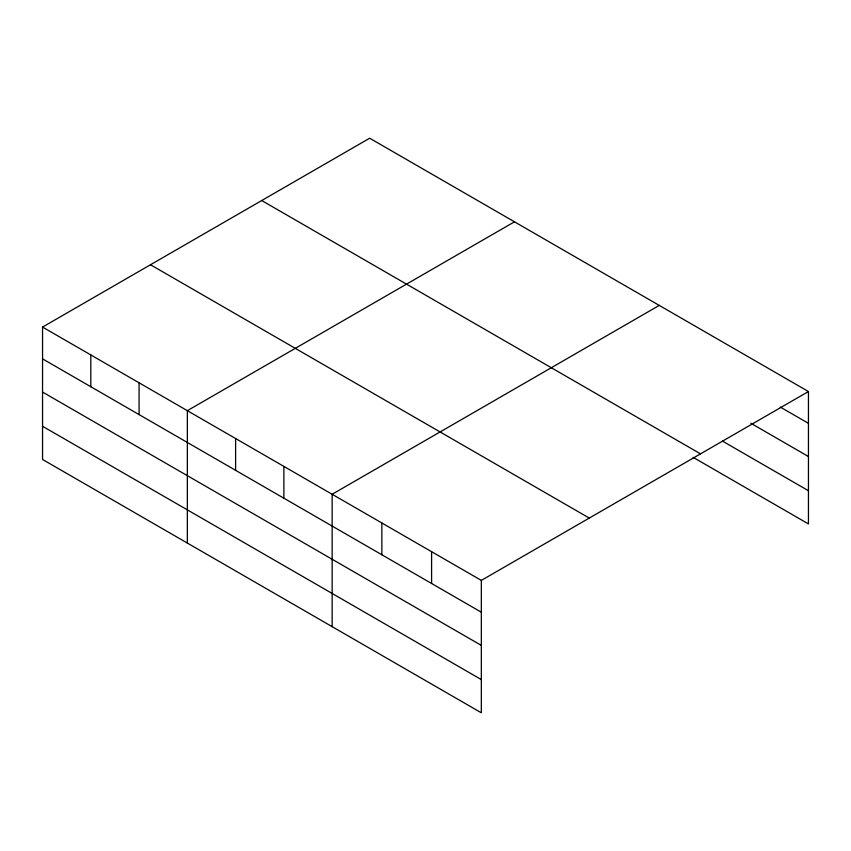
<?xml version="1.0" encoding="UTF-8"?>
<svg xmlns="http://www.w3.org/2000/svg" width="851" height="851" viewBox="0 0 851 851"><rect width="100%" height="100%" fill="white"/><g stroke="black" fill="none" stroke-linecap="round" stroke-linejoin="round"><path stroke-width="1.28" d="M481.326 645.388L481.326 580.403L42.55 327.071L42.55 459.466L481.326 712.787L481.326 645.388L42.55 392.066M693.171 457.37L808.45 523.929L808.45 391.534L369.674 138.213L42.55 327.071M514.472 221.813L187.348 410.671L187.348 543.055M659.27 305.403L332.145 494.271L332.145 626.655M481.326 580.403L808.45 391.534M780.197 407.023L808.45 423.33M750.816 423.245L808.45 456.53M722.552 441.137L808.45 490.729M261.725 200.538L700.501 453.86M150.499 264.757L589.275 518.078M42.55 358.867L481.326 612.199M42.55 426.266L481.326 679.587M431.595 551.693L431.595 583.488M381.865 522.982L381.865 554.778M283.872 466.401L283.872 498.197M235.61 438.542L235.61 470.337M139.085 382.812L139.085 414.597M90.812 354.941L90.812 386.737"/></g></svg>
